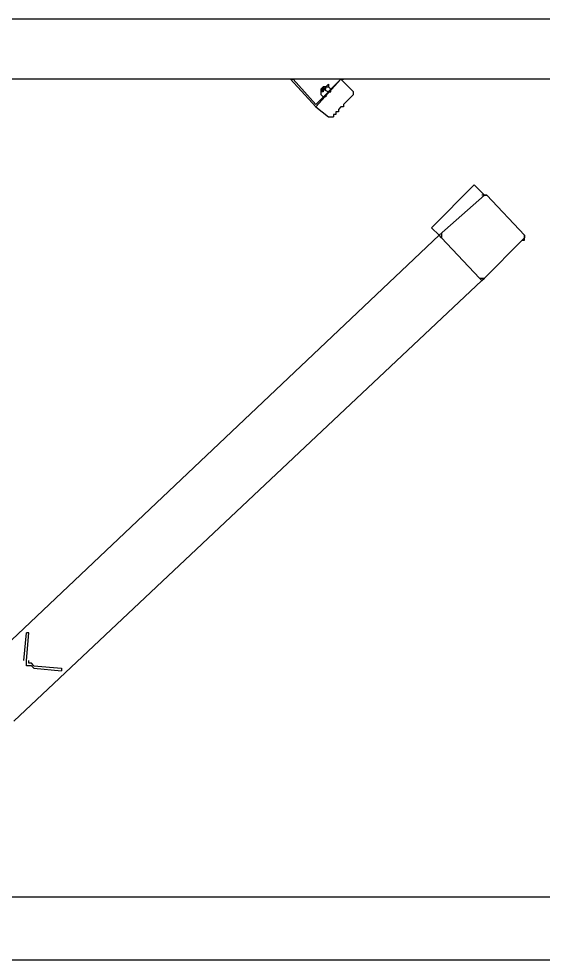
# Model space of a CAD drawing. Extents: x 855 to 1547, y 199 to 1196.
# Drawn here: x 930.63 to 952.09, y 562.11 to 600.64 of the extents above; entities that cross this region are included whole.
import ezdxf

# ---------------------------------------------------------------- set-up
doc = ezdxf.new("R2010")
doc.units = 0
doc.layers.add('2345-64C-02_Sort_layout', color=7, linetype='CONTINUOUS')

msp = doc.modelspace()

# ---------------------------------------------------------------- linework, layer by layer
at = {"layer": '2345-64C-02_Sort_layout', "color": 7}
for points in [[(897.35663, 600.63556), (978.84156, 600.63556), (978.84156, 600.53255)], [(978.84156, 598.1632), (917.34156, 598.1632)], [(943.81643, 598.1632), (942.78628, 597.03003), (941.75613, 598.1632), (941.85914, 598.1632)], [(942.78628, 597.13305), (941.85914, 598.1632)], [(943.81643, 598.1632), (942.78628, 597.13305)], [(943.30135, 597.95717), (943.19834, 597.85415)], [(943.30135, 597.95717), (943.30135, 597.85415)], [(944.33151, 597.64812), (943.81643, 598.1632)], [(943.81643, 598.1632), (943.91945, 598.1632)], [(942.99231, 597.75114), (943.09532, 597.85415)], [(943.19834, 597.85415), (943.09532, 597.85415), (943.09532, 597.75114), (942.99231, 597.75114)], [(943.19834, 597.85415), (942.99231, 597.64812), (942.99231, 597.64812), (942.99231, 597.54511)], [(942.99231, 597.75114), (943.09532, 597.75114)], [(942.99231, 597.75114), (942.99231, 597.64812)], [(943.09532, 597.75114), (943.09532, 597.64812), (942.99231, 597.64812)], [(942.99231, 597.64812), (942.99231, 597.64812), (942.99231, 597.54511)], [(942.99231, 597.64812), (942.99231, 597.64812)], [(943.19834, 597.85415), (943.09532, 597.85415)], [(943.09532, 597.75114), (943.19834, 597.75114), (943.19834, 597.85415), (943.30135, 597.85415), (943.40437, 597.75114)], [(943.09532, 597.75114), (943.30135, 597.64812), (943.19834, 597.54511)], [(943.19834, 597.85415), (943.30135, 597.85415)], [(943.30135, 597.64812), (943.30135, 597.64812), (943.40437, 597.64812)], [(943.40437, 597.64812), (943.40437, 597.75114)], [(944.33151, 597.54511), (944.33151, 597.64812)], [(942.99231, 597.54511), (943.09532, 597.44209)], [(943.19834, 597.54511), (943.19834, 597.44209), (943.09532, 597.44209)], [(944.33151, 597.54511), (943.91945, 597.13305), (943.91945, 597.03003), (943.81643, 597.03003), (943.71342, 596.92702), (943.71342, 596.824), (943.6104, 596.824), (943.6104, 596.72099), (943.50739, 596.72099), (943.50739, 596.61797)], [(942.78628, 597.03003), (943.30135, 596.61797)], [(943.30135, 596.61797), (943.40437, 596.61797), (943.50739, 596.61797)], [(947.52497, 592.08531), (949.27623, 593.83657)], [(949.68829, 593.42451), (949.27623, 593.83657)], [(949.68829, 593.42451), (947.83402, 591.77626)], [(949.7913, 593.42451), (949.58527, 593.42451)], [(949.68829, 593.42451), (949.7913, 593.42451)], [(951.33653, 591.77626), (949.7913, 593.42451)], [(947.52497, 592.08531), (947.83402, 591.77626)], [(947.93703, 591.87928), (947.93703, 591.67325)], [(947.83402, 591.77626), (928.77623, 573.74863)], [(947.93703, 591.67325), (947.83402, 591.77626)], [(947.93703, 591.67325), (949.48226, 590.02501)], [(951.23352, 591.57023), (949.68829, 590.02501)], [(951.23352, 591.57023), (951.33653, 591.57023), (951.33653, 591.77626)], [(951.23352, 591.57023), (951.33653, 591.67325)], [(951.33653, 591.77626), (951.33653, 591.67325)], [(949.58527, 589.92199), (930.42447, 571.89435)], [(949.48226, 590.02501), (949.68829, 590.02501)], [(949.58527, 589.92199), (949.48226, 590.02501)], [(949.58527, 589.92199), (949.68829, 590.02501)], [(930.83653, 574.36672), (930.93955, 575.49988)], [(930.93955, 574.36672), (931.04256, 575.49988), (930.93955, 575.49988)], [(931.24859, 574.05767), (931.14558, 574.16069), (930.93955, 574.16069), (930.93955, 574.36672)], [(931.24859, 574.16069), (931.14558, 574.2637), (931.04256, 574.2637), (931.04256, 574.36672)], [(931.24859, 574.16069), (932.38176, 574.05767)], [(931.24859, 574.05767), (932.38176, 573.95466)], [(932.38176, 574.05767), (932.38176, 573.95466)], [(978.84156, 564.6833), (917.34156, 564.6833)], [(978.84156, 564.6833), (978.84156, 562.10792), (917.34156, 562.10792)]]:
    msp.add_lwpolyline(points, dxfattribs=at)

doc.saveas('drawing.dxf')
